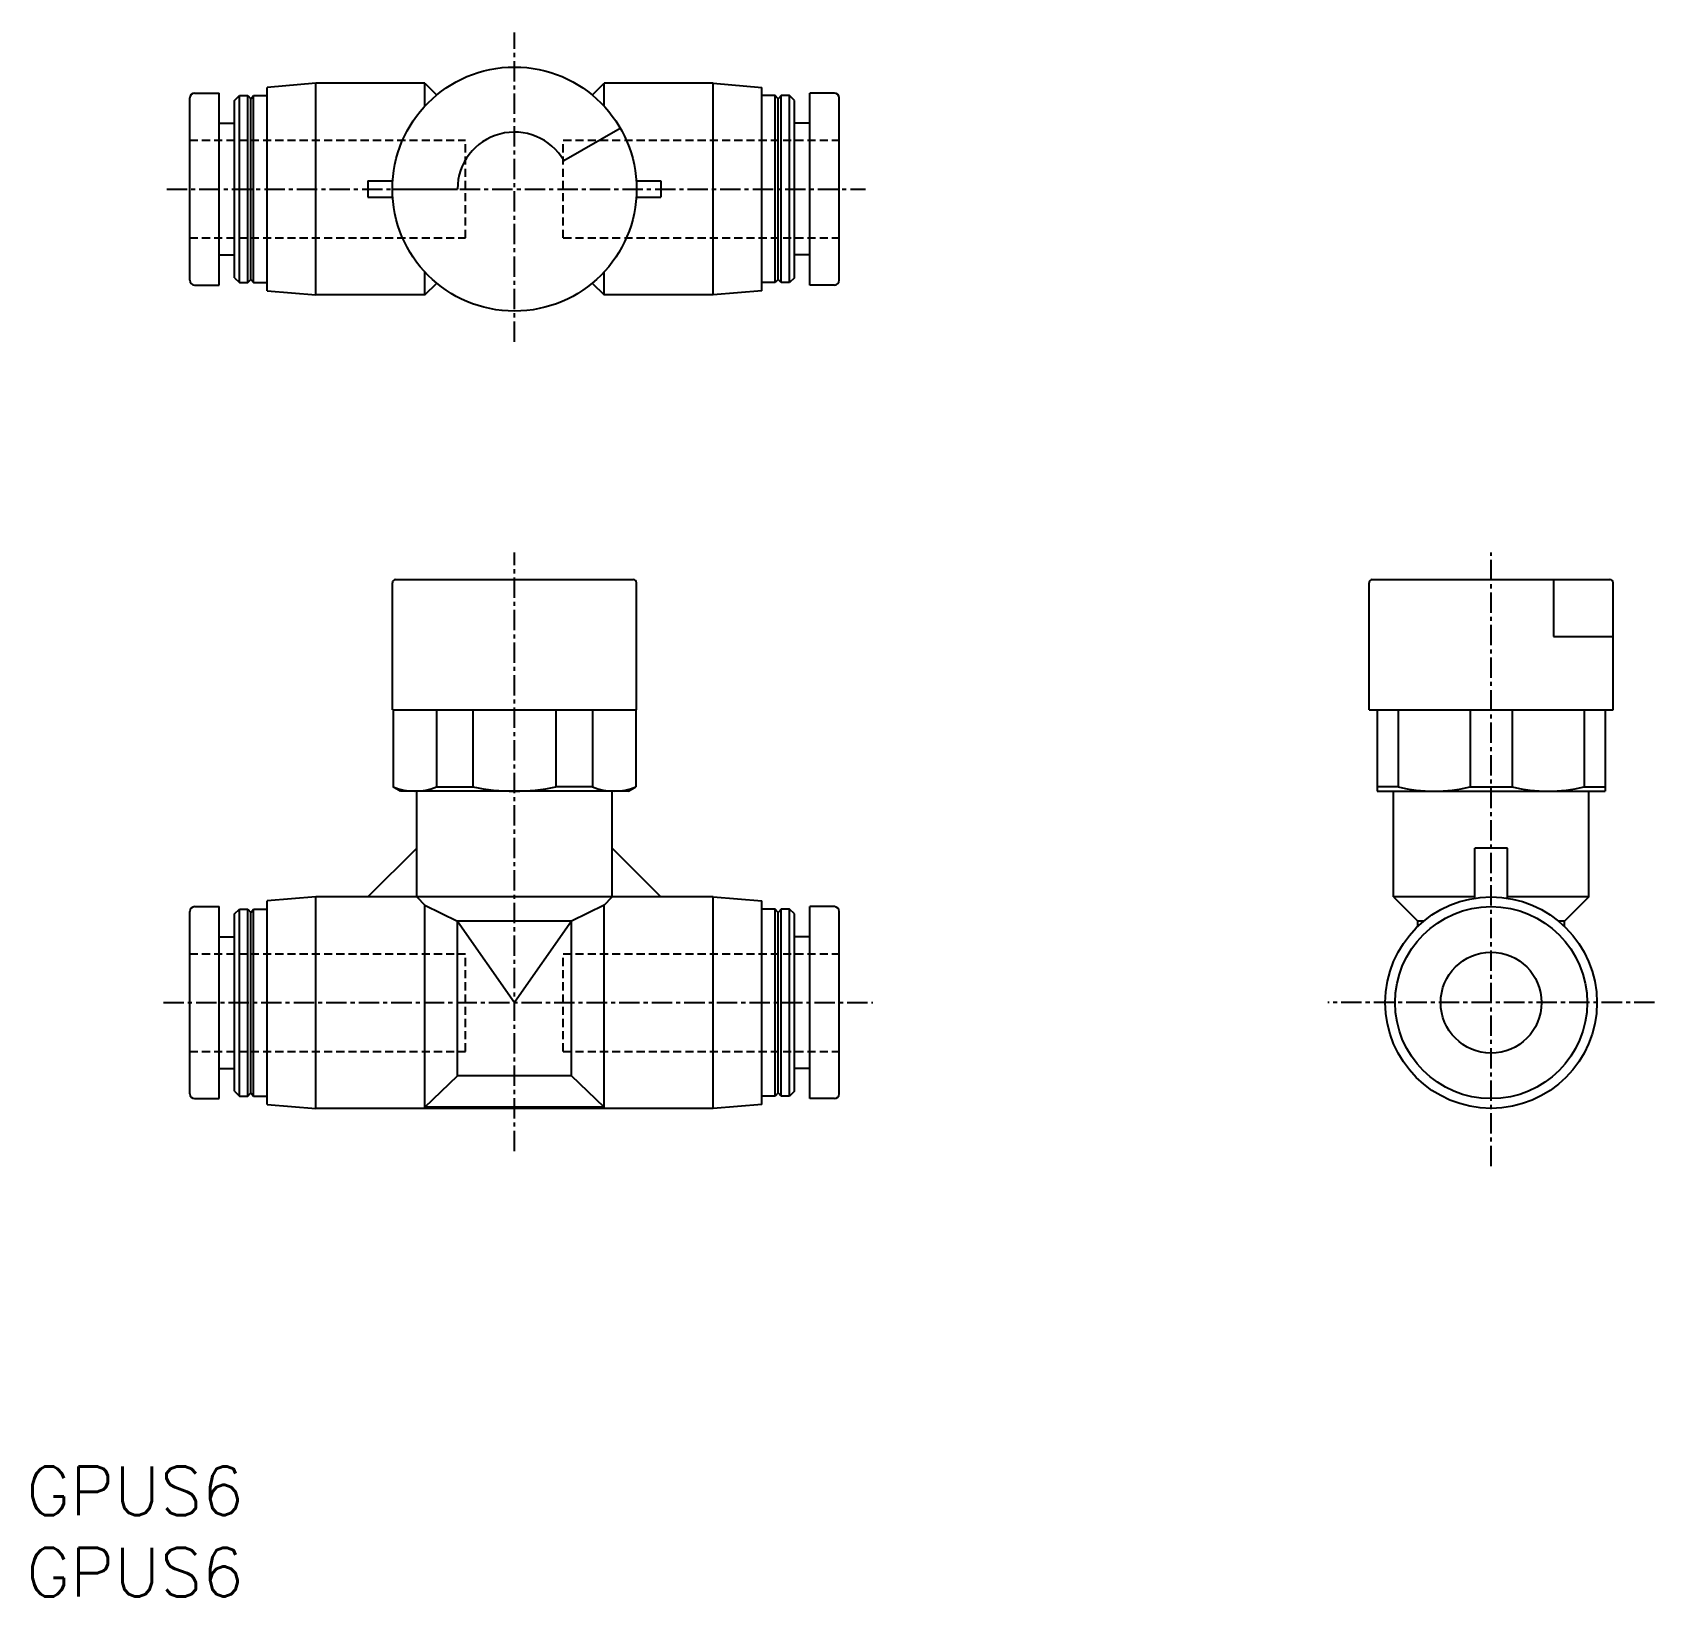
# Model space of a CAD drawing. Extents: x 0.4 to 100, y 0 to 96.1.
import ezdxf

# ---------------------------------------------------------------- set-up
doc = ezdxf.new("R2010")
doc.units = 0
doc.linetypes.add('CENTER', pattern=[2, 1.25, -0.25, 0.25, -0.25])
doc.linetypes.add('DASHED', pattern=[0.75, 0.5, -0.25])
doc.layers.get('0').update_dxf_attribs({"linetype": 'CONTINUOUS'})
doc.layers.add('CENTER', color=1, linetype='CENTER')
doc.styles.get("Standard").update_dxf_attribs({"font": 'txt.shx'})

# ---------------------------------------------------------------- blocks, each defined once
blk = doc.blocks.new('*U6')
at = {"color": 7, "linetype": 'CONTINUOUS'}
blk.add_text('GPUS6', height=3, dxfattribs=at).set_placement((0, 0))
blk = doc.blocks.new('*U7')
at = {"color": 7, "linetype": 'CONTINUOUS'}
blk.add_text('GPUS6', height=3, dxfattribs=at).set_placement((0, 5))

msp = doc.modelspace()

# ---------------------------------------------------------------- linework, layer by layer
at = {"color": 7, "linetype": 'CONTINUOUS'}
for p, q in [((17.8, 93), (14.8, 92.75)), ((14.8, 80.25), (14.8, 92.75)), ((24.5, 93), (17.8, 93)), ((17.8, 80), (17.8, 93)), ((24.5, 93), (25.22, 92.28)), ((24.5, 91.599), (24.5, 93)), ((34.78, 92.28), (35.5, 93)), ((42.2, 93), (35.5, 93)), ((35.5, 91.599), (35.5, 93)), ((42.2, 80), (42.2, 93)), ((42.2, 93), (45.2, 92.75)), ((45.2, 80.25), (45.2, 92.75)), ((10.05, 80.9), (10.05, 92.1)), ((10.35, 92.4), (11.85, 92.4)), ((11.85, 80.6), (11.85, 92.4)), ((12.8, 91.95), (13.1, 92.25)), ((12.8, 81.05), (12.8, 91.95)), ((13.1, 92.25), (13.625, 92.25)), ((13.1, 80.75), (13.1, 92.25)), ((13.625, 92.25), (13.8, 92.05)), ((13.625, 80.75), (13.625, 92.25)), ((13.8, 92.05), (13.975, 92.25)), ((13.8, 80.95), (13.8, 92.05)), ((13.975, 92.25), (14.8, 92.25)), ((13.975, 80.75), (13.975, 92.25)), ((46.025, 92.25), (45.2, 92.25)), ((46.025, 80.75), (46.025, 92.25)), ((46.2, 92.05), (46.025, 92.25)), ((46.375, 92.25), (46.2, 92.05)), ((46.2, 80.95), (46.2, 92.05)), ((46.375, 80.75), (46.375, 92.25)), ((46.9, 92.25), (46.375, 92.25)), ((46.9, 80.75), (46.9, 92.25)), ((47.2, 91.95), (46.9, 92.25)), ((47.2, 81.05), (47.2, 91.95)), ((49.65, 92.4), (48.15, 92.4)), ((48.15, 80.6), (48.15, 92.4)), ((49.95, 80.9), (49.95, 92.1)), ((11.85, 90.55), (12.8, 90.55)), ((33.031, 88.25), (36.495, 90.25)), ((48.15, 90.55), (47.2, 90.55)), ((21, 87), (22.517, 87)), ((21, 87), (21, 86)), ((37.483, 87), (39, 87)), ((39, 87), (39, 86)), ((21, 86), (22.517, 86)), ((22.5, 86.5), (26.5, 86.5)), ((37.483, 86), (39, 86)), ((11.85, 82.45), (12.8, 82.45)), ((48.15, 82.45), (47.2, 82.45)), ((12.8, 81.05), (13.1, 80.75)), ((13.1, 80.75), (13.625, 80.75)), ((13.625, 80.75), (13.8, 80.95)), ((13.8, 80.95), (13.975, 80.75)), ((13.975, 80.75), (14.8, 80.75)), ((24.5, 80), (24.5, 81.401)), ((24.5, 80), (25.22, 80.72)), ((34.78, 80.72), (35.5, 80)), ((35.5, 80), (35.5, 81.401)), ((46.025, 80.75), (45.2, 80.75)), ((46.2, 80.95), (46.025, 80.75)), ((46.375, 80.75), (46.2, 80.95)), ((46.9, 80.75), (46.375, 80.75)), ((47.2, 81.05), (46.9, 80.75)), ((10.35, 80.6), (11.85, 80.6)), ((14.8, 80.25), (17.8, 80)), ((24.5, 80), (17.8, 80)), ((42.2, 80), (35.5, 80)), ((45.2, 80.25), (42.2, 80)), ((49.65, 80.6), (48.15, 80.6)), ((22.5, 54.5), (22.5, 62.3)), ((22.7, 62.5), (37.3, 62.5)), ((37.5, 54.5), (37.5, 62.3)), ((82.5, 54.5), (82.5, 62.3)), ((82.7, 62.5), (97.3, 62.5)), ((93.825, 62.5), (93.825, 59)), ((97.5, 54.5), (97.5, 62.3)), ((93.825, 59), (97.5, 59)), ((22.5, 54.5), (37.5, 54.5)), ((22.55, 54.5), (22.55, 49.76)), ((25.213, 54.5), (25.213, 49.76)), ((27.45, 54.5), (27.45, 49.76)), ((32.55, 54.5), (32.55, 49.76)), ((34.787, 54.5), (34.787, 49.76)), ((37.45, 54.5), (37.45, 49.76)), ((82.5, 54.5), (97.5, 54.5)), ((83, 54.5), (83, 49.5)), ((84.292, 54.5), (84.292, 49.76)), ((88.708, 54.5), (88.708, 49.76)), ((91.292, 54.5), (91.292, 49.76)), ((95.708, 54.5), (95.708, 49.76)), ((97, 54.5), (97, 49.5)), ((23, 49.5), (22.55, 49.76)), ((37, 49.5), (23, 49.5)), ((24, 43), (24, 49.5)), ((25.213, 49.76), (27.45, 49.76)), ((34.787, 49.76), (32.55, 49.76)), ((36, 43), (36, 49.5)), ((37, 49.5), (37.45, 49.76)), ((84.292, 49.76), (83, 49.76)), ((83, 49.5), (97, 49.5)), ((84, 43), (84, 49.5)), ((88.708, 49.76), (91.292, 49.76)), ((95.708, 49.76), (97, 49.76)), ((96, 43), (96, 49.5)), ((24, 46), (21, 43)), ((39, 43), (36, 46)), ((89, 42.923), (89, 46)), ((91, 46), (89, 46)), ((91, 42.923), (91, 46)), ((17.8, 43), (14.8, 42.75)), ((24.5, 43), (17.8, 43)), ((17.8, 30), (17.8, 43)), ((24, 43), (24.5, 42.5)), ((35.5, 43), (24.5, 43)), ((42.2, 43), (35.5, 43)), ((35.5, 42.5), (36, 43)), ((42.2, 30), (42.2, 43)), ((42.2, 43), (45.2, 42.75)), ((84, 43), (85.5, 41.5)), ((89, 43), (84, 43)), ((96, 43), (91, 43)), ((96, 43), (94.5, 41.5)), ((10.05, 30.9), (10.05, 42.1)), ((10.35, 42.4), (11.85, 42.4)), ((11.85, 30.6), (11.85, 42.4)), ((12.8, 41.95), (13.1, 42.25)), ((12.8, 31.05), (12.8, 41.95)), ((13.1, 42.25), (13.625, 42.25)), ((13.1, 30.75), (13.1, 42.25)), ((13.625, 42.25), (13.8, 42.05)), ((13.625, 30.75), (13.625, 42.25)), ((13.8, 42.05), (13.975, 42.25)), ((13.8, 30.95), (13.8, 42.05)), ((13.975, 42.25), (14.8, 42.25)), ((13.975, 30.75), (13.975, 42.25)), ((14.8, 30.25), (14.8, 42.75)), ((24.5, 30), (24.5, 42.5)), ((24.5, 42.5), (26.5, 41.5)), ((35.5, 42.5), (33.5, 41.5)), ((35.5, 30), (35.5, 42.5)), ((45.2, 30.25), (45.2, 42.75)), ((46.025, 42.25), (45.2, 42.25)), ((46.025, 30.75), (46.025, 42.25)), ((46.2, 42.05), (46.025, 42.25)), ((46.375, 42.25), (46.2, 42.05)), ((46.2, 30.95), (46.2, 42.05)), ((46.375, 30.75), (46.375, 42.25)), ((46.9, 42.25), (46.375, 42.25)), ((46.9, 30.75), (46.9, 42.25)), ((47.2, 41.95), (46.9, 42.25)), ((47.2, 31.05), (47.2, 41.95)), ((49.65, 42.4), (48.15, 42.4)), ((48.15, 30.6), (48.15, 42.4)), ((49.95, 30.9), (49.95, 42.1)), ((26.5, 41.5), (30, 36.5)), ((26.5, 32), (26.5, 41.5)), ((33.5, 41.5), (26.5, 41.5)), ((33.5, 41.5), (30, 36.5)), ((33.5, 32), (33.5, 41.5)), ((85.5, 41.19), (85.5, 41.5)), ((85.847, 41.5), (85.5, 41.5)), ((94.5, 41.5), (94.153, 41.5)), ((94.5, 41.19), (94.5, 41.5)), ((11.85, 40.55), (12.8, 40.55)), ((48.15, 40.55), (47.2, 40.55)), ((11.85, 32.45), (12.8, 32.45)), ((24.5, 30.077), (26.5, 32)), ((33.5, 32), (26.5, 32)), ((35.5, 30.077), (33.5, 32)), ((48.15, 32.45), (47.2, 32.45)), ((12.8, 31.05), (13.1, 30.75)), ((13.625, 30.75), (13.8, 30.95)), ((13.8, 30.95), (13.975, 30.75)), ((46.2, 30.95), (46.025, 30.75)), ((46.375, 30.75), (46.2, 30.95)), ((47.2, 31.05), (46.9, 30.75)), ((10.35, 30.6), (11.85, 30.6)), ((13.1, 30.75), (13.625, 30.75)), ((13.975, 30.75), (14.8, 30.75)), ((14.8, 30.25), (17.8, 30)), ((42.2, 30), (17.8, 30)), ((35.5, 30.077), (24.5, 30.077)), ((45.2, 30.25), (42.2, 30)), ((46.025, 30.75), (45.2, 30.75)), ((46.9, 30.75), (46.375, 30.75)), ((49.65, 30.6), (48.15, 30.6))]:
    msp.add_line(p, q, dxfattribs=at)
at = {"color": 3, "linetype": 'DASHED'}
for p, q in [((10.05, 89.5), (27, 89.5)), ((27, 83.5), (27, 89.5)), ((33, 83.5), (33, 89.5)), ((33, 89.5), (49.95, 89.5)), ((10.05, 83.5), (27, 83.5)), ((33, 83.5), (49.95, 83.5)), ((10.05, 39.5), (27, 39.5)), ((27, 33.5), (27, 39.5)), ((33, 33.5), (33, 39.5)), ((33, 39.5), (49.95, 39.5)), ((10.05, 33.5), (27, 33.5)), ((33, 33.5), (49.95, 33.5))]:
    msp.add_line(p, q, dxfattribs=at)
at = {"color": 7, "linetype": 'CONTINUOUS'}
for centre, radius in [((30, 86.5), 7.5), ((90, 36.5), 6.5), ((90, 36.5), 5.9), ((90, 36.5), 3.1)]:
    msp.add_circle(centre, radius, dxfattribs=at)
for centre, radius, start, end in [((10.35, 92.1), 0.3, 90, 180), ((49.65, 92.1), 0.3, 0, 90), ((30, 86.5), 3.5, 30, 180.00001), ((10.35, 80.9), 0.3, 180, 270), ((49.65, 80.9), 0.3, 270, 0), ((22.7, 62.3), 0.2, 90, 180), ((37.3, 62.3), 0.2, 0, 90), ((82.7, 62.3), 0.2, 90, 180), ((97.3, 62.3), 0.2, 0, 90), ((23.881, 53.041), 3.541, 247.91645, 292.08355), ((30, 62.144), 12.644, 258.36495, 281.63505), ((36.119, 53.041), 3.541, 247.91645, 292.08355), ((86.5, 59.015), 9.515, 256.58033, 283.41967), ((93.5, 59.015), 9.515, 256.58033, 283.41967), ((10.35, 42.1), 0.3, 90, 180), ((49.65, 42.1), 0.3, 0, 90), ((10.35, 30.9), 0.3, 180, 270), ((49.65, 30.9), 0.3, 270, 0)]:
    msp.add_arc(centre, radius, start, end, dxfattribs=at)
at = {"layer": 'CENTER', "color": 1, "linetype": 'CENTER'}
for p, q in [((30, 77.114), (30, 96.125)), ((8.634, 86.5), (51.574, 86.5)), ((30, 27.382), (30, 64.157)), ((90, 26.46), (90, 64.154)), ((8.434, 36.5), (52.025, 36.5)), ((100.04, 36.5), (79.96, 36.5))]:
    msp.add_line(p, q, dxfattribs=at)

# ---------------------------------------------------------------- block references
at = {"color": 7, "linetype": 'CONTINUOUS'}
for name in ['*U7', '*U6']:
    msp.add_blockref(name, (0, 0), dxfattribs=at)

doc.saveas('drawing.dxf')
